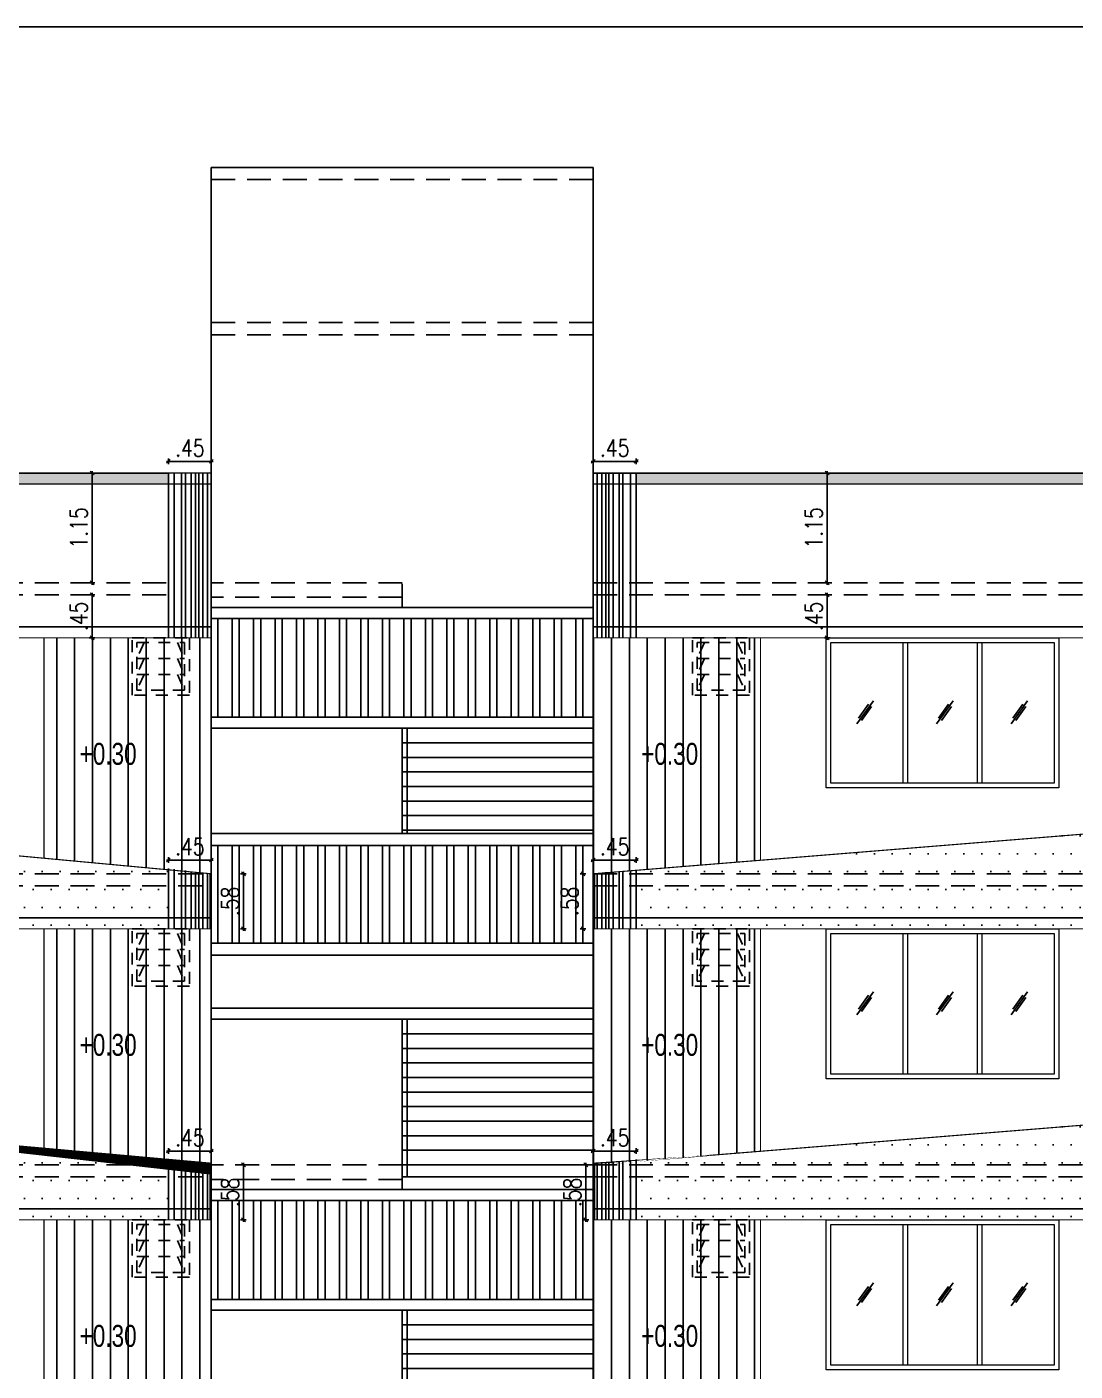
# Model space of a CAD drawing. Header units: inches. Extents: x 14235 to 14499, y 0 to 2549.
# Drawn here: x 14303.44 to 14314.42, y 2446.69 to 2460.78 of the extents above; entities that cross this region are included whole.
import ezdxf
from ezdxf.enums import TextEntityAlignment as Align

# ---------------------------------------------------------------- set-up
doc = ezdxf.new("R2010")
doc.units = ezdxf.units.IN
doc.header["$LTSCALE"] = 0.25
doc.header["$MEASUREMENT"] = 0
doc.header["$PDMODE"] = 35
doc.linetypes.add('1', pattern=[0])
doc.linetypes.add('DASHEDX2', pattern=[1.5, 1, -0.5])
for name, color, linetype in [('ELE.PROJ.', 1, 'Continuous'), ('GLASS WINDOW', 251, '1'), ('hatch', 251, 'Continuous'), ('proj-internal', 1, 'DASHEDX2'), ('Stair', 56, 'Continuous'), ('steel', 251, 'Continuous'), ('wall', 7, 'Continuous'), ('WORK TEX', 6, 'Continuous'), ('WORKING DIM', 7, 'Continuous')]:
    doc.layers.add(name, color=color, linetype=linetype)
doc.layers.add('WINDOW', color=106, linetype='Continuous', lineweight=13)
doc.styles.add('ARL', font='swisscl_0.ttf')
doc.styles.add('romans', font='romans.shx', dxfattribs={"width": 0.8})
doc.dimstyles.new('121', dxfattribs={"dimscale": 0.1, "dimtxt": 1.8, "dimasz": 0.2, "dimexe": 0.03125, "dimexo": 0.25, "dimgap": 0.5, "dimtad": 1, "dimzin": 4, "dimdsep": 46, "dimtxsty": 'romans', "dimblk1": 'MINITICK', "dimblk2": 'MINITICK', "dimsah": 1, "dimcen": 1, "dimse1": 1, "dimse2": 1, "dimclrd": 252, "dimclre": 256, "dimclrt": 7, "dimadec": 3, "dimazin": 0, "dimtfac": 0.8, "dimtix": 1, "dimtmove": 2, "dimatfit": 3, "dimfxl": 0, "dimtolj": 1, "dimtzin": 3, "dimarcsym": 0})
pattern_1 = [(90, (-144.810584325649, -43.11233376122209), (-0.225, 2.775557561562891e-17), []), (90, (-144.7355843257748, -43.03733376134794), (-0.225, 2.775557561562891e-17), [])]
pattern_2 = [(0, (-42.02475947637686, 0), (0.015625, 0.03125), [0, -0.03125])]
pattern_3 = [(90, (-144.810584325649, -15.66233376122182), (-0.1875, 2.775557561562891e-17), [])]
pattern_4 = [(0, (-42.02475947637686, 30.50003252031047), (0.09375, 0.1875), [0, -0.1875])]
pattern_5 = [(90, (-144.810584325649, -12.61230124091162), (-0.1875, 2.775557561562891e-17), [])]
pattern_6 = [(0, (-42.02475947637504, 33.55000000000018), (0.09375, 0.1875), [0, -0.1875])]
pattern_7 = [(90, (-144.8105843256471, -9.562333761221907), (-0.1875, 2.775557561562891e-17), [])]

# ---------------------------------------------------------------- blocks, each defined once
blk = doc.blocks.new('MINITICK')
at = {"color": 7}
for p, q in [((1, 1), (-1, -1)), ((-1, 0), (1, 0)), ((0, -1.5), (0, 1.5))]:
    blk.add_line(p, q, dxfattribs=at)
blk = doc.blocks.new('*D772')
at = {"layer": 'Defpoints', "color": 0, "transparency": 16777216}
for p in [(14305.37196998812, 2456.225513744774), (14304.92196998812, 2455.875740741469), (14305.37196998812, 2455.875740741469)]:
    blk.add_point(p, dxfattribs=at)
at = {"layer": 'WORKING DIM', "color": 252, "lineweight": -2, "transparency": 16777216}
blk.add_line((14304.94196998812, 2456.225513744774), (14305.35196998812, 2456.225513744774), dxfattribs=at)
at = {"layer": 'WORKING DIM', "color": 252, "lineweight": -2, "transparency": 16777216, "xscale": 0.02, "yscale": 0.02, "zscale": 0.02, "rotation": 180}
blk.add_blockref('MINITICK', (14304.92196998812, 2456.225513744774), dxfattribs=at)
at = {"layer": 'WORKING DIM', "color": 252, "lineweight": -2, "transparency": 16777216, "xscale": 0.02, "yscale": 0.02, "zscale": 0.02}
blk.add_blockref('MINITICK', (14305.37196998812, 2456.225513744774), dxfattribs=at)
at = {"layer": 'WORKING DIM', "color": 7, "transparency": 16777216, "insert": (14305.14696998812, 2456.365513744774), "char_height": 0.18, "attachment_point": 5, "style": 'romans'}
blk.add_mtext('\\A1;.45', dxfattribs=at)
blk = doc.blocks.new('*D776')
at = {"layer": 'Defpoints', "color": 0, "transparency": 16777216}
for p in [(14309.37349437725, 2456.225513744774), (14309.37349437725, 2455.875740741469), (14309.82349437724, 2455.875740741469)]:
    blk.add_point(p, dxfattribs=at)
at = {"layer": 'WORKING DIM', "color": 252, "lineweight": -2, "transparency": 16777216}
blk.add_line((14309.80349437724, 2456.225513744774), (14309.39349437725, 2456.225513744774), dxfattribs=at)
at = {"layer": 'WORKING DIM', "color": 252, "lineweight": -2, "transparency": 16777216, "xscale": 0.02, "yscale": 0.02, "zscale": 0.02, "rotation": 180}
blk.add_blockref('MINITICK', (14309.37349437725, 2456.225513744774), dxfattribs=at)
at = {"layer": 'WORKING DIM', "color": 252, "lineweight": -2, "transparency": 16777216, "xscale": 0.02, "yscale": 0.02, "zscale": 0.02}
blk.add_blockref('MINITICK', (14309.82349437724, 2456.225513744774), dxfattribs=at)
at = {"layer": 'WORKING DIM', "color": 7, "transparency": 16777216, "insert": (14309.59849437725, 2456.365513744774), "char_height": 0.18, "attachment_point": 5, "style": 'romans'}
blk.add_mtext('\\A1;.45', dxfattribs=at)
blk = doc.blocks.new('*D778')
at = {"layer": 'Defpoints', "color": 0, "transparency": 16777216}
for p in [(14303.95199973565, 2456.102667401386), (14303.95199973565, 2454.952699921697), (14304.1229457808, 2454.952699921697)]:
    blk.add_point(p, dxfattribs=at)
at = {"layer": 'WORKING DIM', "color": 252, "lineweight": -2, "transparency": 16777216}
blk.add_line((14304.1229457808, 2456.082667401387), (14304.1229457808, 2454.972699921697), dxfattribs=at)
at = {"layer": 'WORKING DIM', "color": 252, "lineweight": -2, "transparency": 16777216, "xscale": 0.02, "yscale": 0.02, "zscale": 0.02}
for p, rotation in [((14304.1229457808, 2456.102667401386), 90), ((14304.1229457808, 2454.952699921697), 270)]:
    blk.add_blockref('MINITICK', p, dxfattribs=dict(at, rotation=rotation))
at = {"layer": 'WORKING DIM', "color": 7, "transparency": 16777216, "insert": (14303.9829457808, 2455.527683661544), "char_height": 0.18, "attachment_point": 5, "rotation": 90, "style": 'romans'}
blk.add_mtext('\\A1;1.15', dxfattribs=at)
blk = doc.blocks.new('*D779')
at = {"layer": 'Defpoints', "color": 0, "transparency": 16777216}
for p in [(14303.94586840854, 2454.825667401386), (14303.96155442934, 2454.375699921697), (14304.1229457808, 2454.375699921697)]:
    blk.add_point(p, dxfattribs=at)
at = {"layer": 'WORKING DIM', "color": 252, "lineweight": -2, "transparency": 16777216}
blk.add_line((14304.1229457808, 2454.805667401386), (14304.1229457808, 2454.395699921697), dxfattribs=at)
at = {"layer": 'WORKING DIM', "color": 252, "lineweight": -2, "transparency": 16777216, "xscale": 0.02, "yscale": 0.02, "zscale": 0.02}
for p, rotation in [((14304.1229457808, 2454.825667401386), 90), ((14304.1229457808, 2454.375699921697), 270)]:
    blk.add_blockref('MINITICK', p, dxfattribs=dict(at, rotation=rotation))
at = {"layer": 'WORKING DIM', "color": 7, "transparency": 16777216, "insert": (14303.9829457808, 2454.600683661544), "char_height": 0.18, "attachment_point": 5, "rotation": 90, "style": 'romans'}
blk.add_mtext('\\A1;.45', dxfattribs=at)
blk = doc.blocks.new('*D780')
at = {"layer": 'Defpoints', "color": 0, "transparency": 16777216}
for p in [(14311.65417039703, 2456.102667401386), (14311.65417039703, 2454.952699921697), (14311.82511644218, 2454.952699921697)]:
    blk.add_point(p, dxfattribs=at)
at = {"layer": 'WORKING DIM', "color": 252, "lineweight": -2, "transparency": 16777216}
blk.add_line((14311.82511644218, 2456.082667401387), (14311.82511644218, 2454.972699921697), dxfattribs=at)
at = {"layer": 'WORKING DIM', "color": 252, "lineweight": -2, "transparency": 16777216, "xscale": 0.02, "yscale": 0.02, "zscale": 0.02}
for p, rotation in [((14311.82511644218, 2456.102667401386), 90), ((14311.82511644218, 2454.952699921697), 270)]:
    blk.add_blockref('MINITICK', p, dxfattribs=dict(at, rotation=rotation))
at = {"layer": 'WORKING DIM', "color": 7, "transparency": 16777216, "insert": (14311.68511644218, 2455.527683661544), "char_height": 0.18, "attachment_point": 5, "rotation": 90, "style": 'romans'}
blk.add_mtext('\\A1;1.15', dxfattribs=at)
blk = doc.blocks.new('*D781')
at = {"layer": 'Defpoints', "color": 0, "transparency": 16777216}
for p in [(14311.21956006582, 2454.825667401386), (14311.1034207574, 2454.375667401387), (14311.82511644218, 2454.375667401387)]:
    blk.add_point(p, dxfattribs=at)
at = {"layer": 'WORKING DIM', "color": 252, "lineweight": -2, "transparency": 16777216}
blk.add_line((14311.82511644218, 2454.805667401386), (14311.82511644218, 2454.395667401387), dxfattribs=at)
at = {"layer": 'WORKING DIM', "color": 252, "lineweight": -2, "transparency": 16777216, "xscale": 0.02, "yscale": 0.02, "zscale": 0.02}
for p, rotation in [((14311.82511644218, 2454.825667401386), 90), ((14311.82511644218, 2454.375667401387), 270)]:
    blk.add_blockref('MINITICK', p, dxfattribs=dict(at, rotation=rotation))
at = {"layer": 'WORKING DIM', "color": 7, "transparency": 16777216, "insert": (14311.68511644218, 2454.600667401389), "char_height": 0.18, "attachment_point": 5, "rotation": 90, "style": 'romans'}
blk.add_mtext('\\A1;.45', dxfattribs=at)
blk = doc.blocks.new('*D1096')
at = {"layer": 'Defpoints', "color": 0, "transparency": 16777216}
for p in [(14305.37196998817, 2448.852764962318), (14305.70847757606, 2448.852764962318), (14305.37196998817, 2448.275732442007)]:
    blk.add_point(p, dxfattribs=at)
at = {"layer": 'WORKING DIM', "color": 252, "lineweight": -2, "transparency": 16777216}
blk.add_line((14305.70847757606, 2448.295732442007), (14305.70847757606, 2448.832764962318), dxfattribs=at)
at = {"layer": 'WORKING DIM', "color": 252, "lineweight": -2, "transparency": 16777216, "xscale": 0.02, "yscale": 0.02, "zscale": 0.02}
for p, rotation in [((14305.70847757606, 2448.852764962318), 90), ((14305.70847757606, 2448.275732442007), 270)]:
    blk.add_blockref('MINITICK', p, dxfattribs=dict(at, rotation=rotation))
at = {"layer": 'WORKING DIM', "color": 7, "transparency": 16777216, "insert": (14305.56847757606, 2448.564248702165), "char_height": 0.18, "attachment_point": 5, "rotation": 90, "style": 'romans'}
blk.add_mtext('\\A1;.58', dxfattribs=at)
blk = doc.blocks.new('*D1098')
at = {"layer": 'Defpoints', "color": 0, "transparency": 16777216}
for p in [(14305.37196998816, 2448.996952174971), (14304.92196998816, 2448.557881945089), (14305.37196998816, 2448.564248702163)]:
    blk.add_point(p, dxfattribs=at)
at = {"layer": 'WORKING DIM', "color": 252, "lineweight": -2, "transparency": 16777216}
blk.add_line((14304.94196998816, 2448.996952174971), (14305.35196998816, 2448.996952174971), dxfattribs=at)
at = {"layer": 'WORKING DIM', "color": 252, "lineweight": -2, "transparency": 16777216, "xscale": 0.02, "yscale": 0.02, "zscale": 0.02, "rotation": 180}
blk.add_blockref('MINITICK', (14304.92196998816, 2448.996952174971), dxfattribs=at)
at = {"layer": 'WORKING DIM', "color": 252, "lineweight": -2, "transparency": 16777216, "xscale": 0.02, "yscale": 0.02, "zscale": 0.02}
blk.add_blockref('MINITICK', (14305.37196998816, 2448.996952174971), dxfattribs=at)
at = {"layer": 'WORKING DIM', "color": 7, "transparency": 16777216, "insert": (14305.14696998816, 2449.136952174971), "char_height": 0.18, "attachment_point": 5, "style": 'romans'}
blk.add_mtext('\\A1;.45', dxfattribs=at)
blk = doc.blocks.new('*D1089')
at = {"layer": 'Defpoints', "color": 0, "transparency": 16777216}
for p in [(14309.2960172966, 2448.852764962318), (14309.37349437737, 2448.852764962318), (14309.37349437737, 2448.275732442007)]:
    blk.add_point(p, dxfattribs=at)
at = {"layer": 'WORKING DIM', "color": 252, "lineweight": -2, "transparency": 16777216}
blk.add_line((14309.2960172966, 2448.295732442007), (14309.2960172966, 2448.832764962318), dxfattribs=at)
at = {"layer": 'WORKING DIM', "color": 252, "lineweight": -2, "transparency": 16777216, "xscale": 0.02, "yscale": 0.02, "zscale": 0.02}
for p, rotation in [((14309.2960172966, 2448.852764962318), 90), ((14309.2960172966, 2448.275732442007), 270)]:
    blk.add_blockref('MINITICK', p, dxfattribs=dict(at, rotation=rotation))
at = {"layer": 'WORKING DIM', "color": 7, "transparency": 16777216, "insert": (14309.15601729661, 2448.564248702165), "char_height": 0.18, "attachment_point": 5, "rotation": 90, "style": 'romans'}
blk.add_mtext('\\A1;.58', dxfattribs=at)
blk = doc.blocks.new('*D1090')
at = {"layer": 'Defpoints', "color": 0, "transparency": 16777216}
for p in [(14309.37349437737, 2448.996952174971), (14309.37349437737, 2448.564248702163), (14309.82349437737, 2448.557881945089)]:
    blk.add_point(p, dxfattribs=at)
at = {"layer": 'WORKING DIM', "color": 252, "lineweight": -2, "transparency": 16777216}
blk.add_line((14309.80349437737, 2448.996952174971), (14309.39349437737, 2448.996952174971), dxfattribs=at)
at = {"layer": 'WORKING DIM', "color": 252, "lineweight": -2, "transparency": 16777216, "xscale": 0.02, "yscale": 0.02, "zscale": 0.02, "rotation": 180}
blk.add_blockref('MINITICK', (14309.37349437737, 2448.996952174971), dxfattribs=at)
at = {"layer": 'WORKING DIM', "color": 252, "lineweight": -2, "transparency": 16777216, "xscale": 0.02, "yscale": 0.02, "zscale": 0.02}
blk.add_blockref('MINITICK', (14309.82349437737, 2448.996952174971), dxfattribs=at)
at = {"layer": 'WORKING DIM', "color": 7, "transparency": 16777216, "insert": (14309.59849437737, 2449.136952174971), "char_height": 0.18, "attachment_point": 5, "style": 'romans'}
blk.add_mtext('\\A1;.45', dxfattribs=at)
blk = doc.blocks.new('*D1110')
at = {"layer": 'Defpoints', "color": 0, "transparency": 16777216}
for p in [(14305.37196998817, 2451.902732442008), (14305.70847757606, 2451.902732442008), (14305.37196998817, 2451.325699921697)]:
    blk.add_point(p, dxfattribs=at)
at = {"layer": 'WORKING DIM', "color": 252, "lineweight": -2, "transparency": 16777216}
blk.add_line((14305.70847757606, 2451.345699921697), (14305.70847757606, 2451.882732442008), dxfattribs=at)
at = {"layer": 'WORKING DIM', "color": 252, "lineweight": -2, "transparency": 16777216, "xscale": 0.02, "yscale": 0.02, "zscale": 0.02}
for p, rotation in [((14305.70847757606, 2451.902732442008), 90), ((14305.70847757606, 2451.325699921697), 270)]:
    blk.add_blockref('MINITICK', p, dxfattribs=dict(at, rotation=rotation))
at = {"layer": 'WORKING DIM', "color": 7, "transparency": 16777216, "insert": (14305.56847757607, 2451.614216181855), "char_height": 0.18, "attachment_point": 5, "rotation": 90, "style": 'romans'}
blk.add_mtext('\\A1;.58', dxfattribs=at)
blk = doc.blocks.new('*D1112')
at = {"layer": 'Defpoints', "color": 0, "transparency": 16777216}
for p in [(14305.37196998817, 2452.046919654661), (14304.92196998816, 2451.607849424779), (14305.37196998817, 2451.614216181852)]:
    blk.add_point(p, dxfattribs=at)
at = {"layer": 'WORKING DIM', "color": 252, "lineweight": -2, "transparency": 16777216}
blk.add_line((14304.94196998816, 2452.046919654661), (14305.35196998817, 2452.046919654661), dxfattribs=at)
at = {"layer": 'WORKING DIM', "color": 252, "lineweight": -2, "transparency": 16777216, "xscale": 0.02, "yscale": 0.02, "zscale": 0.02, "rotation": 180}
blk.add_blockref('MINITICK', (14304.92196998816, 2452.046919654661), dxfattribs=at)
at = {"layer": 'WORKING DIM', "color": 252, "lineweight": -2, "transparency": 16777216, "xscale": 0.02, "yscale": 0.02, "zscale": 0.02}
blk.add_blockref('MINITICK', (14305.37196998817, 2452.046919654661), dxfattribs=at)
at = {"layer": 'WORKING DIM', "color": 7, "transparency": 16777216, "insert": (14305.14696998816, 2452.18691965466), "char_height": 0.18, "attachment_point": 5, "style": 'romans'}
blk.add_mtext('\\A1;.45', dxfattribs=at)
blk = doc.blocks.new('*D1103')
at = {"layer": 'Defpoints', "color": 0, "transparency": 16777216}
for p in [(14309.26601729661, 2451.902732442008), (14309.37349437737, 2451.902732442008), (14309.37349437737, 2451.325699921697)]:
    blk.add_point(p, dxfattribs=at)
at = {"layer": 'WORKING DIM', "color": 252, "lineweight": -2, "transparency": 16777216}
blk.add_line((14309.26601729661, 2451.345699921697), (14309.26601729661, 2451.882732442008), dxfattribs=at)
at = {"layer": 'WORKING DIM', "color": 252, "lineweight": -2, "transparency": 16777216, "xscale": 0.02, "yscale": 0.02, "zscale": 0.02}
for p, rotation in [((14309.26601729661, 2451.902732442008), 90), ((14309.26601729661, 2451.325699921697), 270)]:
    blk.add_blockref('MINITICK', p, dxfattribs=dict(at, rotation=rotation))
at = {"layer": 'WORKING DIM', "color": 7, "transparency": 16777216, "insert": (14309.12601729661, 2451.614216181855), "char_height": 0.18, "attachment_point": 5, "rotation": 90, "style": 'romans'}
blk.add_mtext('\\A1;.58', dxfattribs=at)
blk = doc.blocks.new('*D1104')
at = {"layer": 'Defpoints', "color": 0, "transparency": 16777216}
for p in [(14309.37349437737, 2452.046919654661), (14309.37349437737, 2451.614216181852), (14309.82349437737, 2451.607849424779)]:
    blk.add_point(p, dxfattribs=at)
at = {"layer": 'WORKING DIM', "color": 252, "lineweight": -2, "transparency": 16777216}
blk.add_line((14309.80349437737, 2452.046919654661), (14309.39349437737, 2452.046919654661), dxfattribs=at)
at = {"layer": 'WORKING DIM', "color": 252, "lineweight": -2, "transparency": 16777216, "xscale": 0.02, "yscale": 0.02, "zscale": 0.02, "rotation": 180}
blk.add_blockref('MINITICK', (14309.37349437737, 2452.046919654661), dxfattribs=at)
at = {"layer": 'WORKING DIM', "color": 252, "lineweight": -2, "transparency": 16777216, "xscale": 0.02, "yscale": 0.02, "zscale": 0.02}
blk.add_blockref('MINITICK', (14309.82349437737, 2452.046919654661), dxfattribs=at)
at = {"layer": 'WORKING DIM', "color": 7, "transparency": 16777216, "insert": (14309.59849437737, 2452.18691965466), "char_height": 0.18, "attachment_point": 5, "style": 'romans'}
blk.add_mtext('\\A1;.45', dxfattribs=at)

msp = doc.modelspace()

# ---------------------------------------------------------------- hatches: boundary and pattern name
at = {"layer": 'hatch', "true_color": 0xc7b399}
h = msp.add_hatch(dxfattribs=at)
h.set_pattern_fill('DOTS', color=253, scale=0.5)
h.set_pattern_definition(pattern_2)
h.paths.add_polyline_path([(14295.2728846248, 2456.102667401386), (14295.2728846248, 2455.987667401387), (14304.92196998812, 2455.987667401387), (14304.92196998812, 2456.102667401386)])
h = msp.add_hatch(dxfattribs=at)
h.set_pattern_fill('DOTS', color=253, scale=0.5)
h.set_pattern_definition(pattern_2)
h.paths.add_polyline_path([(14320.76831144737, 2456.102667401386), (14309.82349437725, 2456.102667401386), (14309.82349437725, 2455.987667401387), (14320.76831144737, 2455.987667401387)])
at = {"layer": 'hatch'}
h = msp.add_hatch(dxfattribs=at)
h.set_pattern_fill('ANSI32', color=8, scale=0.6, angle=45)
h.set_pattern_definition(pattern_1)
h.paths.add_polyline_path([(14305.37196998816, 2454.577732442005), (14305.37196998816, 2453.542732442004), (14309.37349437737, 2453.542732442004), (14309.37349437737, 2454.577732442005)])
h = msp.add_hatch(dxfattribs=at)
h.set_pattern_fill('ANSI31', color=36, scale=1.5, angle=45)
h.set_pattern_definition(pattern_7)
h.paths.add_polyline_path([(14305.37196998817, 2454.375699921697), (14303.61892120801, 2454.375699921697), (14303.61892120801, 2452.065773521392), (14305.37196998817, 2451.902732442008)])
h = msp.add_hatch(dxfattribs=at)
h.set_pattern_fill('ANSI31', color=36, scale=1.5, angle=45)
h.set_pattern_definition(pattern_7)
h.paths.add_polyline_path([(14311.12654315729, 2454.375699923341), (14309.37349437725, 2454.375699923341), (14309.37349437741, 2451.902732443652), (14311.12654315729, 2452.044700184579)])
at = {"layer": 'hatch', "true_color": 0xc7b399}
h = msp.add_hatch(dxfattribs=at)
h.set_pattern_fill('DOTS', color=253, scale=3)
h.set_pattern_definition(pattern_6)
h.paths.add_polyline_path([(14304.92196998816, 2451.944584378219), (14300.49392120881, 2452.35641196723), (14295.21219875782, 2452.35641196723), (14295.21219875782, 2451.325699921697), (14304.92196998816, 2451.325699921697)])
h = msp.add_hatch(dxfattribs=at)
h.set_pattern_fill('DOTS', color=253, scale=3)
h.set_pattern_definition(pattern_6)
h.paths.add_polyline_path([(14314.97562852242, 2452.35641196723), (14309.82349437737, 2451.939174944285), (14309.82349437737, 2451.325699921697), (14320.82899731436, 2451.325699921697), (14320.82899731436, 2452.35641196723)])
at = {"layer": 'hatch'}
h = msp.add_hatch(dxfattribs=at)
h.set_pattern_fill('ANSI32', color=8, scale=0.6, angle=45)
h.set_pattern_definition(pattern_1)
h.paths.add_polyline_path([(14309.37349437725, 2452.198764962319), (14305.37196998812, 2452.198764962319), (14305.37196998812, 2451.175764962319), (14309.37349437725, 2451.175764962319)])
h = msp.add_hatch(dxfattribs=at)
h.set_pattern_fill('ANSI31', color=36, scale=1.5, angle=45)
h.set_pattern_definition(pattern_5)
h.paths.add_polyline_path([(14305.37196998816, 2451.325732442007), (14303.618921208, 2451.325732442007), (14303.618921208, 2449.015806041702), (14305.37196998816, 2448.852764962318)])
h = msp.add_hatch(dxfattribs=at)
h.set_pattern_fill('ANSI31', color=36, scale=1.5, angle=45)
h.set_pattern_definition(pattern_5)
h.paths.add_polyline_path([(14311.12654315728, 2451.325732443651), (14309.37349437725, 2451.325732443651), (14309.37349437741, 2448.852764963963), (14311.12654315728, 2448.994732704889)])
at = {"layer": 'hatch', "true_color": 0xc7b399}
h = msp.add_hatch(dxfattribs=at)
h.set_pattern_fill('DOTS', color=253, scale=3)
h.set_pattern_definition(pattern_4)
h.paths.add_polyline_path([(14304.92196998816, 2448.894616898529), (14300.49392120881, 2449.30644448754), (14295.21219875781, 2449.30644448754), (14295.21219875781, 2448.275732442008), (14304.92196998816, 2448.275732442007)])
h = msp.add_hatch(dxfattribs=at)
h.set_pattern_fill('DOTS', color=253, scale=3)
h.set_pattern_definition(pattern_4)
h.paths.add_polyline_path([(14314.97562852241, 2449.30644448754), (14309.82349437737, 2448.889207464595), (14309.82349437737, 2448.275732442007), (14320.82899731435, 2448.275732442008), (14320.82899731435, 2449.30644448754)])
at = {"layer": 'hatch'}
h = msp.add_hatch(dxfattribs=at)
h.set_pattern_fill('ANSI32', color=8, scale=0.6, angle=45)
h.set_pattern_definition(pattern_1)
h.paths.add_polyline_path([(14305.37196998816, 2448.477732442004), (14305.37196998816, 2447.442732442004), (14309.37349437736, 2447.442732442004), (14309.37349437736, 2448.477732442004)])
h = msp.add_hatch(dxfattribs=at)
h.set_pattern_fill('ANSI31', color=36, scale=1.5, angle=45)
h.set_pattern_definition(pattern_3)
h.paths.add_polyline_path([(14305.37196998816, 2448.275699921697), (14303.618921208, 2448.275699921697), (14303.618921208, 2445.965773521392), (14305.37196998816, 2445.802732442008)])
h = msp.add_hatch(dxfattribs=at)
h.set_pattern_fill('ANSI31', color=36, scale=1.5, angle=45)
h.set_pattern_definition(pattern_3)
h.paths.add_polyline_path([(14311.12654315728, 2448.275699923341), (14309.37349437725, 2448.275699923341), (14309.37349437741, 2445.802732443653), (14311.12654315728, 2445.944700184579)])

# ---------------------------------------------------------------- linework, layer by layer
at = {"layer": 'ELE.PROJ.', "color": 8}
for p, q in [((14304.92196998812, 2456.102667401386), (14304.92196998812, 2454.375667401387)), ((14304.9826558551, 2456.102667401386), (14304.9826558551, 2454.375667401387)), ((14305.06073963021, 2456.102667401386), (14305.06073963021, 2454.375667401387)), ((14305.10068897594, 2456.102667401386), (14305.10068897594, 2454.375667401387)), ((14305.16162167374, 2456.102667401386), (14305.16162167374, 2454.375667401387)), ((14305.20777845714, 2456.102667401386), (14305.20777845714, 2454.375667401387)), ((14305.24130966706, 2456.102667401386), (14305.24130966706, 2454.375667401387)), ((14305.28241716954, 2456.102667401386), (14305.28241716954, 2454.375667401387)), ((14305.33107152267, 2456.102667401386), (14305.33107152267, 2454.375667401387)), ((14309.41439284269, 2456.102667401386), (14309.41439284269, 2454.375667401387)), ((14309.46304719583, 2456.102667401386), (14309.46304719583, 2454.375667401387)), ((14309.5041546983, 2456.102667401386), (14309.5041546983, 2454.375667401387)), ((14309.53768590822, 2456.102667401386), (14309.53768590822, 2454.375667401387)), ((14309.58384269162, 2456.102667401386), (14309.58384269162, 2454.375667401387)), ((14309.64477538942, 2456.102667401386), (14309.64477538942, 2454.375667401387)), ((14309.68472473516, 2456.102667401386), (14309.68472473516, 2454.375667401387)), ((14309.76280851027, 2456.102667401386), (14309.76280851027, 2454.375667401387)), ((14309.82349437725, 2456.102667401386), (14309.82349437725, 2454.375667401387)), ((14304.92196998816, 2451.957399108689), (14304.92196998816, 2451.325699921697)), ((14304.98265585515, 2451.95002689966), (14304.98265585515, 2451.325699921697)), ((14305.06073963025, 2451.940541166978), (14305.06073963025, 2451.325699921697)), ((14305.10068897599, 2451.935688061273), (14305.10068897599, 2451.325699921697)), ((14305.16162167379, 2451.928285866872), (14305.16162167379, 2451.325699921697)), ((14305.20777845719, 2451.922678672442), (14305.20777845719, 2451.325699921697)), ((14309.58384269175, 2451.91976715073), (14309.58384269175, 2451.325699921697)), ((14309.64477538955, 2451.924701684015), (14309.64477538955, 2451.325699921697)), ((14309.68472473528, 2451.9279369154), (14309.68472473528, 2451.325699921697)), ((14309.76280851039, 2451.934260400183), (14309.76280851039, 2451.325699921697)), ((14309.82349437737, 2451.939174944285), (14309.82349437737, 2451.325699921697)), ((14305.24130966711, 2451.918605251385), (14305.24130966711, 2451.325699921697)), ((14305.28241716959, 2451.913611451082), (14305.28241716959, 2451.325699921697)), ((14305.33107152272, 2451.907700848181), (14305.33107152272, 2451.325699921697)), ((14305.35990774246, 2451.904197781486), (14305.35990774246, 2451.325699921697)), ((14309.38555662307, 2451.904197781486), (14309.38555662307, 2451.325699921697)), ((14309.41439284282, 2451.907700848181), (14309.41439284282, 2451.325699921697)), ((14309.46304719595, 2451.913611451082), (14309.46304719595, 2451.325699921697)), ((14309.50415469843, 2451.918605251385), (14309.50415469843, 2451.325699921697)), ((14309.53768590834, 2451.91602922032), (14309.53768590834, 2451.325699921697)), ((14304.92196998816, 2448.907431628999), (14304.92196998816, 2448.275732442007)), ((14304.98265585514, 2448.900059419971), (14304.98265585514, 2448.275732442007)), ((14305.06073963025, 2448.890573687288), (14305.06073963025, 2448.275732442007)), ((14305.10068897599, 2448.885720581583), (14305.10068897599, 2448.275732442007)), ((14305.16162167379, 2448.878318387182), (14305.16162167379, 2448.275732442007)), ((14305.20777845719, 2448.872711192752), (14305.20777845719, 2448.275732442007)), ((14305.24130966711, 2448.868637771695), (14305.24130966711, 2448.275732442007)), ((14305.28241716958, 2448.863643971392), (14305.28241716958, 2448.275732442007)), ((14305.33107152272, 2448.857733368492), (14305.33107152272, 2448.275732442007)), ((14305.35990774246, 2448.854230301796), (14305.35990774246, 2448.275732442007)), ((14309.38555662307, 2448.854230301796), (14309.38555662307, 2448.275732442007)), ((14309.41439284281, 2448.857733368492), (14309.41439284281, 2448.275732442007)), ((14309.46304719595, 2448.863643971392), (14309.46304719595, 2448.275732442007)), ((14309.50415469843, 2448.868637771695), (14309.50415469843, 2448.275732442007)), ((14309.53768590834, 2448.872711192752), (14309.53768590834, 2448.275732442007)), ((14309.58384269175, 2448.878318387182), (14309.58384269175, 2448.275732442007)), ((14309.64477538954, 2448.885720581583), (14309.64477538954, 2448.275732442007)), ((14309.68472473528, 2448.890573687288), (14309.68472473528, 2448.275732442007)), ((14309.76280851039, 2448.900059419971), (14309.76280851039, 2448.275732442007)), ((14309.82349437737, 2448.907431628999), (14309.82349437737, 2448.275732442007))]:
    msp.add_line(p, q, dxfattribs=at)
at = {"layer": 'ELE.PROJ.'}
for p, q in [((14305.37196998817, 2454.490699921696), (14294.82288462479, 2454.490699921696)), ((14321.21831144737, 2454.490699921604), (14309.3734943774, 2454.490699921604)), ((14305.37196998817, 2451.440732442006), (14294.82288462479, 2451.440732442006)), ((14321.21831144737, 2451.440732441914), (14309.3734943774, 2451.440732441914)), ((14305.37196998817, 2448.390732442007), (14294.8228846248, 2448.390732442007)), ((14321.21831144738, 2448.390732441915), (14309.3734943774, 2448.390732441915))]:
    msp.add_line(p, q, dxfattribs=at)
at = {"layer": 'ELE.PROJ.', "const_width": 0.012}
for points in [[(14305.37196998812, 2456.102667401386), (14294.8228846248, 2456.102667401386), (14294.8228846248, 2454.375667401387), (14305.37196998812, 2454.375667401387), (14305.37196998812, 2456.102667401386)], [(14321.21831144738, 2456.102667401386), (14309.37349437725, 2456.102667401386), (14309.37349437725, 2454.375667401387), (14321.21831144738, 2454.375667401387), (14321.21831144738, 2456.102667401386)], [(14305.37196998812, 2455.987667401387), (14294.8228846248, 2455.987667401387)], [(14321.21831144738, 2455.987667401387), (14309.37349437725, 2455.987667401387)]]:
    msp.add_lwpolyline(points, dxfattribs=at)
at = {"layer": 'ELE.PROJ.', "color": 36, "const_width": 0.012}
for points in [[(14305.37196998812, 2454.375699921697), (14303.61892120801, 2454.375699921697), (14303.61892120801, 2452.065773521392), (14305.37196998817, 2451.902732442008), (14305.37196998817, 2454.375699921697)], [(14309.37349437725, 2454.375699921697), (14311.12654315729, 2454.375699921697), (14311.12654315729, 2452.044700184579), (14309.37349437741, 2451.902732442008), (14309.37349437725, 2454.375699921697)], [(14305.37196998812, 2451.325732442007), (14303.618921208, 2451.325732442007), (14303.618921208, 2449.015806041702), (14305.37196998816, 2448.852764962318), (14305.37196998816, 2451.325732442007)], [(14309.37349437725, 2451.325732442007), (14311.12654315728, 2451.325732442007), (14311.12654315728, 2448.994732704889), (14309.37349437741, 2448.852764962318), (14309.37349437725, 2451.325732442007)], [(14305.37196998812, 2448.275699921697), (14303.618921208, 2448.275699921697), (14303.618921208, 2445.965773521392), (14305.37196998816, 2445.802732442008), (14305.37196998816, 2448.275699921697)], [(14309.37349437725, 2448.275699921697), (14311.12654315728, 2448.275699921697), (14311.12654315728, 2445.944700184579), (14309.37349437741, 2445.802732442008), (14309.37349437725, 2448.275699921697)]]:
    msp.add_lwpolyline(points, dxfattribs=at)
at = {"layer": 'ELE.PROJ.', "const_width": 0.012}
for points in [[(14305.37196998817, 2451.325699921697), (14294.8228846248, 2451.325699921697), (14294.8228846248, 2452.35641196723), (14300.49392120881, 2452.35641196723), (14305.37196998817, 2451.902732442008)], [(14309.3734943774, 2451.325699921697), (14321.21831144738, 2451.325699921697), (14321.21831144738, 2452.35641196723), (14314.97562852242, 2452.35641196723), (14309.3734943774, 2451.902732442008)], [(14305.37196998817, 2448.275732442007), (14294.82288462479, 2448.275732442008), (14294.82288462479, 2449.30644448754), (14300.49392120881, 2449.30644448754), (14305.37196998816, 2448.852764962318)], [(14309.3734943774, 2448.275732442007), (14321.21831144737, 2448.275732442008), (14321.21831144737, 2449.30644448754), (14314.97562852241, 2449.30644448754), (14309.3734943774, 2448.852764962318)]]:
    msp.add_lwpolyline(points, close=True, dxfattribs=at)
at = {"layer": 'GLASS WINDOW', "color": 4, "ltscale": 200}
for p, q in [((14312.30859503551, 2453.715091342657), (14312.13494920516, 2453.473619652685)), ((14312.25802376647, 2453.67902346926), (14312.15304547251, 2453.533040775632)), ((14312.29049876817, 2453.655670219709), (14312.18552047421, 2453.509687526081)), ((14313.14506115268, 2453.715091342657), (14312.97141532234, 2453.473619652685)), ((14313.09448988364, 2453.67902346926), (14312.98951158968, 2453.533040775632)), ((14313.12696488534, 2453.655670219709), (14313.02198659138, 2453.509687526081)), ((14313.92473594922, 2453.715091342657), (14313.75109011887, 2453.473619652685)), ((14313.87416468017, 2453.67902346926), (14313.76918638622, 2453.533040775632)), ((14313.90663968187, 2453.655670219709), (14313.80166138792, 2453.509687526081)), ((14312.30859503551, 2450.665123862967), (14312.13494920516, 2450.423652172995)), ((14313.14506115268, 2450.665123862967), (14312.97141532233, 2450.423652172995)), ((14313.92473594922, 2450.665123862967), (14313.75109011887, 2450.423652172995)), ((14312.25802376646, 2450.629055989571), (14312.15304547251, 2450.483073295943)), ((14312.29049876816, 2450.605702740019), (14312.18552047421, 2450.459720046391)), ((14313.09448988363, 2450.629055989571), (14312.98951158968, 2450.483073295943)), ((14313.12696488533, 2450.605702740019), (14313.02198659138, 2450.459720046391)), ((14313.87416468017, 2450.629055989571), (14313.76918638621, 2450.483073295943)), ((14313.90663968187, 2450.605702740019), (14313.80166138792, 2450.459720046391)), ((14312.30859503551, 2447.615091342657), (14312.13494920516, 2447.373619652685)), ((14312.25802376646, 2447.57902346926), (14312.15304547251, 2447.433040775632)), ((14312.29049876816, 2447.555670219709), (14312.18552047421, 2447.409687526081)), ((14313.14506115268, 2447.615091342657), (14312.97141532233, 2447.373619652685)), ((14313.09448988363, 2447.57902346926), (14312.98951158968, 2447.433040775632)), ((14313.12696488533, 2447.555670219709), (14313.02198659138, 2447.409687526081)), ((14313.92473594922, 2447.615091342657), (14313.75109011887, 2447.373619652685)), ((14313.87416468017, 2447.57902346926), (14313.76918638621, 2447.433040775632)), ((14313.90663968187, 2447.555670219709), (14313.80166138792, 2447.409687526081))]:
    msp.add_line(p, q, dxfattribs=at)
at = {"layer": 'proj-internal', "color": 251}
for p, q in [((14305.37196998812, 2459.306764962318), (14309.37349437725, 2459.306764962318)), ((14305.37196998812, 2459.179732442007), (14309.37349437725, 2459.179732442007)), ((14305.37196998812, 2457.679732442008), (14309.37349437725, 2457.679732442007)), ((14305.37196998812, 2457.552699921697), (14309.37349437725, 2457.552699921697)), ((14295.2728846248, 2454.952699921697), (14304.92196998812, 2454.952699921697)), ((14307.37273218278, 2454.952732442005), (14305.37196998817, 2454.952732442005)), ((14307.37273218278, 2454.692732442004), (14307.37273218278, 2454.952732442005)), ((14309.37349437724, 2454.952699921697), (14320.76831144737, 2454.952699921697)), ((14295.2728846248, 2454.825667401386), (14304.92196998812, 2454.825667401386)), ((14307.37273218278, 2454.800232442005), (14305.37196998817, 2454.800232442005)), ((14309.37349437724, 2454.825667401386), (14320.76831144737, 2454.825667401386)), ((14295.2728846248, 2451.902732442008), (14305.37196998813, 2451.902732442007)), ((14309.37349437725, 2451.902732442007), (14320.76831144737, 2451.902732442008)), ((14295.2728846248, 2451.775699921697), (14305.37196998813, 2451.775699921697)), ((14309.37349437725, 2451.775699921697), (14320.76831144737, 2451.775699921697)), ((14295.2728846248, 2448.852764962318), (14305.37196998813, 2448.852764962318)), ((14307.37273218278, 2448.852732442005), (14305.37196998816, 2448.852732442005)), ((14309.37349437725, 2448.852764962318), (14320.76831144737, 2448.852764962318)), ((14295.2728846248, 2448.725732442007), (14305.37196998813, 2448.725732442007)), ((14307.37273218278, 2448.700232442005), (14305.37196998816, 2448.700232442005)), ((14309.37349437725, 2448.725732442007), (14320.76831144737, 2448.725732442007))]:
    msp.add_line(p, q, dxfattribs=at)
at = {"layer": 'proj-internal', "color": 251, "ltscale": 0.5}
for p, q in [((14304.59221389041, 2454.325667401386), (14305.09196998792, 2454.325667401386)), ((14304.59221389041, 2453.825667401387), (14304.59221389041, 2454.325667401386)), ((14304.66829877299, 2454.325667401386), (14304.59221389041, 2454.15900073472)), ((14305.01588510534, 2454.325667401386), (14305.09196998792, 2454.15900073472)), ((14305.09196998792, 2454.325667401386), (14305.09196998792, 2453.825667401387)), ((14310.46245779151, 2454.325667401386), (14310.96221388902, 2454.325667401386)), ((14310.46245779151, 2453.825667401387), (14310.46245779151, 2454.325667401386)), ((14310.53854267409, 2454.325667401386), (14310.46245779151, 2454.15900073472)), ((14310.88612900644, 2454.325667401386), (14310.96221388902, 2454.15900073472)), ((14310.96221388902, 2454.325667401386), (14310.96221388902, 2453.825667401387)), ((14304.59221389041, 2454.15900073472), (14305.09196998792, 2454.15900073472)), ((14304.66829877299, 2454.15900073472), (14304.59221389041, 2453.992334068054)), ((14305.01588510534, 2454.15900073472), (14305.09196998792, 2453.992334068054)), ((14310.46245779151, 2454.15900073472), (14310.96221388902, 2454.15900073472)), ((14310.53854267409, 2454.15900073472), (14310.46245779151, 2453.992334068054)), ((14310.88612900644, 2454.15900073472), (14310.96221388902, 2453.992334068054)), ((14304.59221389041, 2453.992334068054), (14305.09196998792, 2453.992334068054)), ((14304.66829877299, 2453.992334068054), (14304.59221389041, 2453.825667401388)), ((14305.01588510534, 2453.992334068054), (14305.09196998792, 2453.825667401388)), ((14310.46245779151, 2453.992334068054), (14310.96221388902, 2453.992334068054)), ((14310.53854267409, 2453.992334068054), (14310.46245779151, 2453.825667401388)), ((14310.88612900644, 2453.992334068054), (14310.96221388902, 2453.825667401388)), ((14305.09196998792, 2453.825667401387), (14304.59221389041, 2453.825667401387)), ((14310.96221388902, 2453.825667401387), (14310.46245779151, 2453.825667401387)), ((14304.59221389041, 2451.275699921697), (14305.09196998793, 2451.275699921697)), ((14304.59221389041, 2450.775699921697), (14304.59221389041, 2451.275699921697)), ((14304.66829877299, 2451.275699921697), (14304.59221389041, 2451.109033255031)), ((14305.01588510534, 2451.275699921697), (14305.09196998793, 2451.109033255031)), ((14305.09196998793, 2451.275699921697), (14305.09196998793, 2450.775699921697)), ((14310.46245779151, 2451.275699921697), (14310.96221388902, 2451.275699921697)), ((14310.46245779151, 2450.775699921697), (14310.46245779151, 2451.275699921697)), ((14310.53854267409, 2451.275699921697), (14310.46245779151, 2451.109033255031)), ((14310.88612900644, 2451.275699921697), (14310.96221388902, 2451.109033255031)), ((14310.96221388902, 2451.275699921697), (14310.96221388902, 2450.775699921697)), ((14304.59221389041, 2451.109033255031), (14305.09196998793, 2451.109033255031)), ((14304.66829877299, 2451.109033255031), (14304.59221389041, 2450.942366588365)), ((14305.01588510534, 2451.109033255031), (14305.09196998793, 2450.942366588365)), ((14310.46245779151, 2451.109033255031), (14310.96221388902, 2451.109033255031)), ((14310.53854267409, 2451.109033255031), (14310.46245779151, 2450.942366588365)), ((14310.88612900644, 2451.109033255031), (14310.96221388902, 2450.942366588365)), ((14304.59221389041, 2450.942366588365), (14305.09196998793, 2450.942366588365)), ((14304.66829877299, 2450.942366588365), (14304.59221389041, 2450.775699921699)), ((14305.01588510534, 2450.942366588365), (14305.09196998793, 2450.775699921699)), ((14310.46245779151, 2450.942366588365), (14310.96221388902, 2450.942366588365)), ((14310.53854267409, 2450.942366588365), (14310.46245779151, 2450.775699921699)), ((14310.88612900644, 2450.942366588365), (14310.96221388902, 2450.775699921699)), ((14305.09196998793, 2450.775699921697), (14304.59221389041, 2450.775699921697)), ((14310.96221388902, 2450.775699921697), (14310.46245779151, 2450.775699921697)), ((14304.59221389041, 2448.225732442007), (14305.09196998792, 2448.225732442007)), ((14304.59221389041, 2447.725732442008), (14304.59221389041, 2448.225732442007)), ((14304.66829877299, 2448.225732442007), (14304.59221389041, 2448.059065775341)), ((14305.01588510534, 2448.225732442007), (14305.09196998792, 2448.059065775341)), ((14305.09196998792, 2448.225732442007), (14305.09196998792, 2447.725732442008)), ((14310.46245779151, 2448.225732442007), (14310.96221388902, 2448.225732442007)), ((14310.46245779151, 2447.725732442008), (14310.46245779151, 2448.225732442007)), ((14310.53854267409, 2448.225732442007), (14310.46245779151, 2448.059065775341)), ((14310.88612900644, 2448.225732442007), (14310.96221388902, 2448.059065775341)), ((14310.96221388902, 2448.225732442007), (14310.96221388902, 2447.725732442008)), ((14304.59221389041, 2448.059065775341), (14305.09196998792, 2448.059065775341)), ((14304.66829877299, 2448.059065775341), (14304.59221389041, 2447.892399108675)), ((14305.01588510534, 2448.059065775341), (14305.09196998792, 2447.892399108675)), ((14310.46245779151, 2448.059065775341), (14310.96221388902, 2448.059065775341)), ((14310.53854267409, 2448.059065775341), (14310.46245779151, 2447.892399108675)), ((14310.88612900644, 2448.059065775341), (14310.96221388902, 2447.892399108675)), ((14304.59221389041, 2447.892399108675), (14305.09196998792, 2447.892399108675)), ((14304.66829877299, 2447.892399108675), (14304.59221389041, 2447.725732442009)), ((14305.01588510534, 2447.892399108675), (14305.09196998792, 2447.725732442009)), ((14310.46245779151, 2447.892399108675), (14310.96221388902, 2447.892399108675)), ((14310.53854267409, 2447.892399108675), (14310.46245779151, 2447.725732442009)), ((14310.88612900644, 2447.892399108675), (14310.96221388902, 2447.725732442009)), ((14305.09196998792, 2447.725732442008), (14304.59221389041, 2447.725732442008)), ((14310.96221388902, 2447.725732442008), (14310.46245779151, 2447.725732442008))]:
    msp.add_line(p, q, dxfattribs=at)
for points in [[(14304.54221389041, 2454.375667401387), (14305.14196998792, 2454.375667401387), (14305.14196998792, 2453.775667401387), (14304.54221389041, 2453.775667401387)], [(14310.41245779151, 2454.375667401387), (14311.01221388902, 2454.375667401387), (14311.01221388902, 2453.775667401387), (14310.41245779151, 2453.775667401387)], [(14304.54221389041, 2451.325699921697), (14305.14196998792, 2451.325699921697), (14305.14196998792, 2450.725699921697), (14304.54221389041, 2450.725699921697)], [(14310.41245779151, 2451.325699921697), (14311.01221388902, 2451.325699921697), (14311.01221388902, 2450.725699921697), (14310.41245779151, 2450.725699921697)], [(14304.54221389041, 2448.275732442008), (14305.14196998792, 2448.275732442008), (14305.14196998792, 2447.675732442008), (14304.54221389041, 2447.675732442008)], [(14310.41245779151, 2448.275732442008), (14311.01221388902, 2448.275732442008), (14311.01221388902, 2447.675732442008), (14310.41245779151, 2447.675732442008)]]:
    msp.add_lwpolyline(points, close=True, dxfattribs=at)
at = {"layer": 'Stair', "ltscale": 10}
for p, q in [((14307.37273218278, 2453.427732442005), (14309.37349437737, 2453.427732442005)), ((14307.37273218278, 2452.325764962319), (14307.37273218278, 2453.427732442005)), ((14307.37273218278, 2453.275232442006), (14309.37349437737, 2453.275232442006)), ((14307.37273218278, 2453.122732442006), (14309.37349437737, 2453.122732442006)), ((14307.37273218278, 2452.970232442006), (14309.37349437737, 2452.970232442006)), ((14307.37273218278, 2452.817732442007), (14309.37349437737, 2452.817732442007)), ((14307.37273218278, 2452.665232442007), (14309.37349437737, 2452.665232442007)), ((14307.37273218278, 2452.512732442007), (14309.37349437737, 2452.512732442007)), ((14307.37273218278, 2452.360232442008), (14309.37349437737, 2452.360232442008)), ((14307.37273218278, 2450.377764962315), (14309.37349437737, 2450.377764962315)), ((14307.37273218278, 2448.725732442007), (14307.37273218278, 2450.377764962315)), ((14307.37273218278, 2450.225264962316), (14309.37349437737, 2450.225264962316)), ((14307.37273218278, 2450.072764962316), (14309.37349437737, 2450.072764962316)), ((14307.37273218278, 2449.920264962316), (14309.37349437737, 2449.920264962316)), ((14307.37273218278, 2449.767764962317), (14309.37349437737, 2449.767764962317)), ((14307.37273218278, 2449.615264962317), (14309.37349437737, 2449.615264962317)), ((14307.37273218278, 2449.462764962317), (14309.37349437737, 2449.462764962317)), ((14307.37273218278, 2449.310264962317), (14309.37349437737, 2449.310264962317)), ((14307.37273218278, 2449.157764962318), (14309.37349437737, 2449.157764962318)), ((14307.37273218278, 2449.005264962318), (14309.37349437737, 2449.005264962318)), ((14307.37273218278, 2448.852764962318), (14309.37349437737, 2448.852764962318)), ((14307.37273218278, 2448.592732442004), (14307.37273218278, 2448.852732442005)), ((14307.37273218278, 2447.327732442005), (14309.37349437737, 2447.327732442005)), ((14307.37273218278, 2445.675699921697), (14307.37273218278, 2447.327732442005)), ((14307.37273218278, 2447.175232442005), (14309.37349437737, 2447.175232442005)), ((14307.37273218278, 2447.022732442006), (14309.37349437737, 2447.022732442006)), ((14307.37273218278, 2446.870232442006), (14309.37349437737, 2446.870232442006)), ((14307.37273218278, 2446.717732442006), (14309.37349437737, 2446.717732442006))]:
    msp.add_line(p, q, dxfattribs=at)
at = {"layer": 'steel', "ltscale": 10}
for p, q in [((14307.42273218278, 2452.325764962318), (14307.42273218279, 2453.427732442005)), ((14307.42273218278, 2448.725732442007), (14307.42273218278, 2450.377764962315)), ((14307.42273218278, 2445.675699921697), (14307.42273218278, 2447.327732442005))]:
    msp.add_line(p, q, dxfattribs=at)
at = {"layer": 'wall'}
for p, q in [((14305.37196998812, 2418.225699921697), (14305.37196998812, 2459.306764962318)), ((14309.37349437725, 2459.306764962318), (14305.37196998812, 2459.306764962318)), ((14309.37349437725, 2459.306764962318), (14309.37349437725, 2418.225699921697)), ((14295.2728846248, 2456.102667401386), (14304.92196998812, 2456.102667401386)), ((14309.37349437724, 2456.102667401386), (14320.76831144737, 2456.102667401386)), ((14309.37349437737, 2454.692732442004), (14305.37196998817, 2454.692732442004)), ((14309.37349437737, 2454.577732442005), (14305.37196998817, 2454.577732442005)), ((14309.37349437737, 2453.542732442004), (14305.37196998817, 2453.542732442004)), ((14309.37349437737, 2453.427732442005), (14305.37196998817, 2453.427732442005)), ((14309.37349437725, 2452.325764962319), (14305.37196998812, 2452.325764962319)), ((14309.37349437725, 2452.198764962319), (14305.37196998812, 2452.198764962319)), ((14309.37349437725, 2451.175764962319), (14305.37196998812, 2451.175764962319)), ((14309.37349437725, 2451.048764962319), (14305.37196998812, 2451.048764962319)), ((14309.37349437737, 2450.492764962314), (14305.37196998816, 2450.492764962314)), ((14309.37349437737, 2450.377764962314), (14305.37196998816, 2450.377764962314)), ((14307.37273218278, 2448.725732442007), (14309.37349437737, 2448.725732442007)), ((14309.37349437737, 2448.592732442004), (14305.37196998816, 2448.592732442004)), ((14309.37349437737, 2448.477732442004), (14305.37196998816, 2448.477732442004)), ((14309.37349437737, 2447.442732442004), (14305.37196998816, 2447.442732442004)), ((14309.37349437737, 2447.327732442004), (14305.37196998816, 2447.327732442004))]:
    msp.add_line(p, q, dxfattribs=at)
msp.add_lwpolyline([(14325.84537547579, 2460.778803757122), (14288.91238675671, 2460.778803757122), (14288.91238675671, 2408.550334861451), (14325.84537547579, 2408.550334861451)], close=True, dxfattribs=at)
at = {"layer": 'WINDOW'}
for p, q in [((14312.6171935633, 2454.325699921696), (14312.6171935633, 2452.852732442007)), ((14312.66719356329, 2454.325699921696), (14312.66719356329, 2452.852732442007)), ((14313.39686835983, 2454.325699921696), (14313.39686835983, 2452.852732442007)), ((14313.44686835983, 2454.325699921696), (14313.44686835983, 2452.852732442007)), ((14312.61719356329, 2451.275732442007), (14312.61719356329, 2449.802764962318)), ((14312.66719356329, 2451.275732442007), (14312.66719356329, 2449.802764962318)), ((14313.39686835983, 2451.275732442007), (14313.39686835983, 2449.802764962318)), ((14313.44686835983, 2451.275732442007), (14313.44686835983, 2449.802764962318)), ((14312.61719356329, 2448.225699921697), (14312.61719356329, 2446.752732442008)), ((14312.66719356329, 2448.225699921697), (14312.66719356329, 2446.752732442008)), ((14313.39686835983, 2448.225699921697), (14313.39686835983, 2446.752732442008)), ((14313.44686835983, 2448.225699921697), (14313.44686835983, 2446.752732442008))]:
    msp.add_line(p, q, dxfattribs=at)
for points in [[(14314.25154315637, 2452.802732442007), (14311.81251876676, 2452.802732442007), (14311.81251876676, 2454.375699921697), (14314.25154315637, 2454.375699921697)], [(14314.20154315637, 2452.852732442007), (14311.86251876676, 2452.852732442007), (14311.86251876676, 2454.325699921696), (14314.20154315637, 2454.325699921696)], [(14314.25154315637, 2449.752764962318), (14311.81251876675, 2449.752764962318), (14311.81251876675, 2451.325732442007), (14314.25154315637, 2451.325732442007)], [(14314.20154315637, 2449.802764962318), (14311.86251876675, 2449.802764962318), (14311.86251876675, 2451.275732442007), (14314.20154315637, 2451.275732442007)], [(14314.25154315637, 2446.702732442007), (14311.81251876675, 2446.702732442007), (14311.81251876675, 2448.275699921697), (14314.25154315637, 2448.275699921697)], [(14314.20154315637, 2446.752732442008), (14311.86251876675, 2446.752732442008), (14311.86251876675, 2448.225699921697), (14314.20154315637, 2448.225699921697)]]:
    msp.add_lwpolyline(points, close=True, dxfattribs=at)

# ---------------------------------------------------------------- texts
at = {"layer": 'WORK TEX', "color": 7, "style": 'ARL'}
for p in [(14304.29082415858, 2453.159884194449), (14310.17464666433, 2453.159884194449), (14304.29082415858, 2450.109916714759), (14310.17464666433, 2450.109916714759), (14304.29082415858, 2447.059884194449), (14310.17464666433, 2447.059884194449)]:
    msp.add_text('+0.30', height=0.23, dxfattribs=at).set_placement(p, align=Align.MIDDLE_CENTER)

# ---------------------------------------------------------------- dimensions: what is measured, and where the dimension line sits
at = {"layer": 'WORKING DIM'}
for base, p1, p2, picture, middle in [((14305.37196998812, 2456.225513744774), (14304.92196998812, 2455.875740741469), (14305.37196998812, 2455.875740741469), '*D772', (14305.14696998812, 2456.365513744774)), ((14305.37196998817, 2452.046919654661), (14304.92196998816, 2451.607849424779), (14305.37196998817, 2451.614216181852), '*D1112', (14305.14696998816, 2452.18691965466)), ((14305.37196998816, 2448.996952174971), (14304.92196998816, 2448.557881945089), (14305.37196998816, 2448.564248702163), '*D1098', (14305.14696998816, 2449.136952174971))]:
    dim = msp.add_linear_dim(base=base, p1=p1, p2=p2, dimstyle='121', override={"dimfxl": 0.18, "dimfxlon": 1}, dxfattribs=at)
    dim.commit()
    dim.dimension.update_dxf_attribs({"geometry": picture, "text_midpoint": middle})
for base, p1, p2, angle, picture, middle in [((14309.37349437725, 2456.225513744774), (14309.82349437724, 2455.875740741469), (14309.37349437725, 2455.875740741469), 180, '*D776', (14309.59849437725, 2456.365513744774)), ((14304.1229457808, 2454.952699921697), (14303.95199973565, 2456.102667401386), (14303.95199973565, 2454.952699921697), 90, '*D778', (14303.9829457808, 2455.527683661544)), ((14311.82511644218, 2454.952699921697), (14311.65417039703, 2456.102667401386), (14311.65417039703, 2454.952699921697), 90, '*D780', (14311.68511644218, 2455.527683661544)), ((14304.1229457808, 2454.375699921697), (14303.94586840854, 2454.825667401386), (14303.96155442934, 2454.375699921697), 90, '*D779', (14303.9829457808, 2454.600683661544)), ((14311.82511644218, 2454.375667401387), (14311.21956006582, 2454.825667401386), (14311.1034207574, 2454.375667401387), 90, '*D781', (14311.68511644218, 2454.600667401389)), ((14309.37349437737, 2452.046919654661), (14309.82349437737, 2451.607849424779), (14309.37349437737, 2451.614216181852), 180, '*D1104', (14309.59849437737, 2452.18691965466)), ((14305.70847757606, 2451.902732442008), (14305.37196998817, 2451.325699921697), (14305.37196998817, 2451.902732442008), 90, '*D1110', (14305.56847757607, 2451.614216181855)), ((14309.26601729661, 2451.902732442008), (14309.37349437737, 2451.325699921697), (14309.37349437737, 2451.902732442008), 90, '*D1103', (14309.12601729661, 2451.614216181855)), ((14309.37349437737, 2448.996952174971), (14309.82349437737, 2448.557881945089), (14309.37349437737, 2448.564248702163), 180, '*D1090', (14309.59849437737, 2449.136952174971)), ((14305.70847757606, 2448.852764962318), (14305.37196998817, 2448.275732442007), (14305.37196998817, 2448.852764962318), 90, '*D1096', (14305.56847757606, 2448.564248702165)), ((14309.2960172966, 2448.852764962318), (14309.37349437737, 2448.275732442007), (14309.37349437737, 2448.852764962318), 90, '*D1089', (14309.15601729661, 2448.564248702165))]:
    dim = msp.add_linear_dim(base=base, p1=p1, p2=p2, angle=angle, dimstyle='121', override={"dimfxl": 0.18, "dimfxlon": 1}, dxfattribs=at)
    dim.commit()
    dim.dimension.update_dxf_attribs({"geometry": picture, "text_midpoint": middle})

doc.saveas('drawing.dxf')
